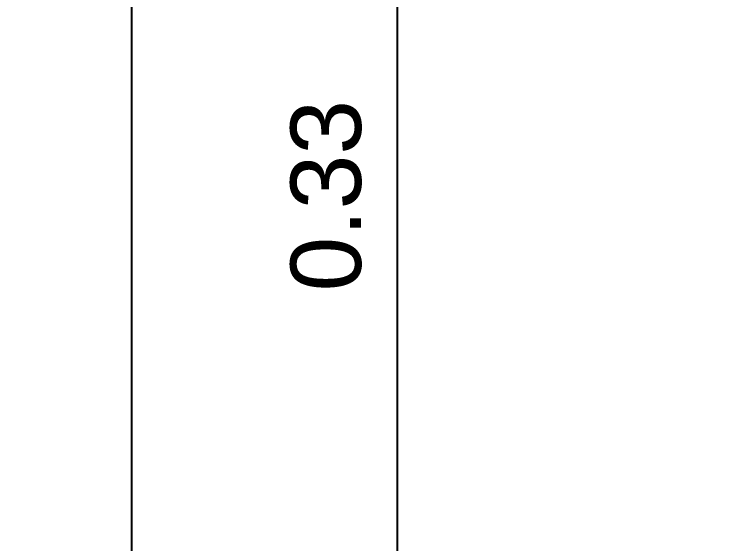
# Model space of a CAD drawing. Header units: millimetres. Extents: x 2.27 to 5, y 4.62 to 5.66.
# Drawn here: x 2.8489 to 3.049, y 5.2458 to 5.3962 of the extents above; entities that cross this region are included whole.
import ezdxf

# ---------------------------------------------------------------- set-up
doc = ezdxf.new("R2010")
doc.units = ezdxf.units.MM
doc.linetypes.add('ACAD_ISO07W100', pattern=[3, 0, -3])
doc.styles.get("Standard").update_dxf_attribs({"font": 'arial.ttf'})
doc.dimstyles.new('cotas baños', dxfattribs={"dimtxt": 0.02, "dimasz": 0.015, "dimexe": 0.01, "dimexo": 0, "dimgap": 0.01, "dimtad": 1, "dimdsep": 46, "dimtxsty": 'Standard', "dimcen": 2.5, "dimadec": 0, "dimazin": 0, "dimtfac": 1, "dimtmove": 0, "dimatfit": 3, "dimfxl": 0, "dimarcsym": 0})

# ---------------------------------------------------------------- blocks, each defined once
blk = doc.blocks.new('*D13')
at = {"color": 0, "linetype": 'ACAD_ISO07W100', "lineweight": -2, "ltscale": 0.01, "transparency": 16777216}
for p, q in [((3.02976, 5.51053), (2.94774, 5.51053)), ((3.04895, 5.17876), (2.94774, 5.17876))]:
    blk.add_line(p, q, dxfattribs=at)
at = {"color": 0, "lineweight": -2, "ltscale": 0.01, "transparency": 16777216}
blk.add_line((2.95774, 5.19376), (2.95774, 5.49553), dxfattribs=at)
at = {"color": 0, "ltscale": 0.01, "transparency": 16777216}
for points in [[(2.95524, 5.49553), (2.96024, 5.49553), (2.95774, 5.51053)], [(2.95524, 5.19376), (2.96024, 5.19376), (2.95774, 5.17876)]]:
    blk.add_solid(points, dxfattribs=at)
at = {"layer": 'Defpoints', "color": 0, "ltscale": 0.01, "transparency": 16777216}
for p in [(2.95774, 5.51053), (3.02976, 5.51053), (3.04895, 5.17876)]:
    blk.add_point(p, dxfattribs=at)
at = {"color": 0, "lineweight": 9, "ltscale": 0.01, "transparency": 16777216, "insert": (2.93752, 5.34465), "char_height": 0.02, "attachment_point": 5, "rotation": 90}
blk.add_mtext('0.33', dxfattribs=at)
blk = doc.blocks.new('*D14')
at = {"color": 0, "linetype": 'ACAD_ISO07W100', "lineweight": -2, "ltscale": 0.01, "transparency": 16777216}
for p, q in [((2.95774, 5.51053), (2.87227, 5.51053)), ((2.95774, 4.85986), (2.87227, 4.85986))]:
    blk.add_line(p, q, dxfattribs=at)
at = {"color": 0, "lineweight": -2, "ltscale": 0.01, "transparency": 16777216}
blk.add_line((2.88227, 5.49553), (2.88227, 4.87486), dxfattribs=at)
at = {"color": 0, "ltscale": 0.01, "transparency": 16777216}
for points in [[(2.87977, 5.49553), (2.88477, 5.49553), (2.88227, 5.51053)], [(2.87977, 4.87486), (2.88477, 4.87486), (2.88227, 4.85986)]]:
    blk.add_solid(points, dxfattribs=at)
at = {"layer": 'Defpoints', "color": 0, "ltscale": 0.01, "transparency": 16777216}
for p in [(2.95774, 5.51053), (2.88227, 4.85986), (2.95774, 4.85986)]:
    blk.add_point(p, dxfattribs=at)
at = {"color": 0, "lineweight": 9, "ltscale": 0.01, "transparency": 16777216, "insert": (2.86206, 5.1852), "char_height": 0.02, "attachment_point": 5, "rotation": 90}
blk.add_mtext('0.65', dxfattribs=at)

msp = doc.modelspace()

# ---------------------------------------------------------------- dimensions: what is measured, and where the dimension line sits
at = {"color": 253, "lineweight": 9, "ltscale": 0.01}
for base, p1, p2, picture, middle in [((2.88227, 4.85986), (2.95774, 5.51053), (2.95774, 4.85986), '*D14', (2.86206, 5.1852)), ((2.95774, 5.51053), (3.04895, 5.17876), (3.02976, 5.51053), '*D13', (2.93752, 5.34465))]:
    dim = msp.add_linear_dim(base=base, p1=p1, p2=p2, angle=90, dimstyle='cotas baños', dxfattribs=at)
    dim.commit()
    dim.dimension.update_dxf_attribs({"geometry": picture, "text_midpoint": middle})

doc.saveas('drawing.dxf')
